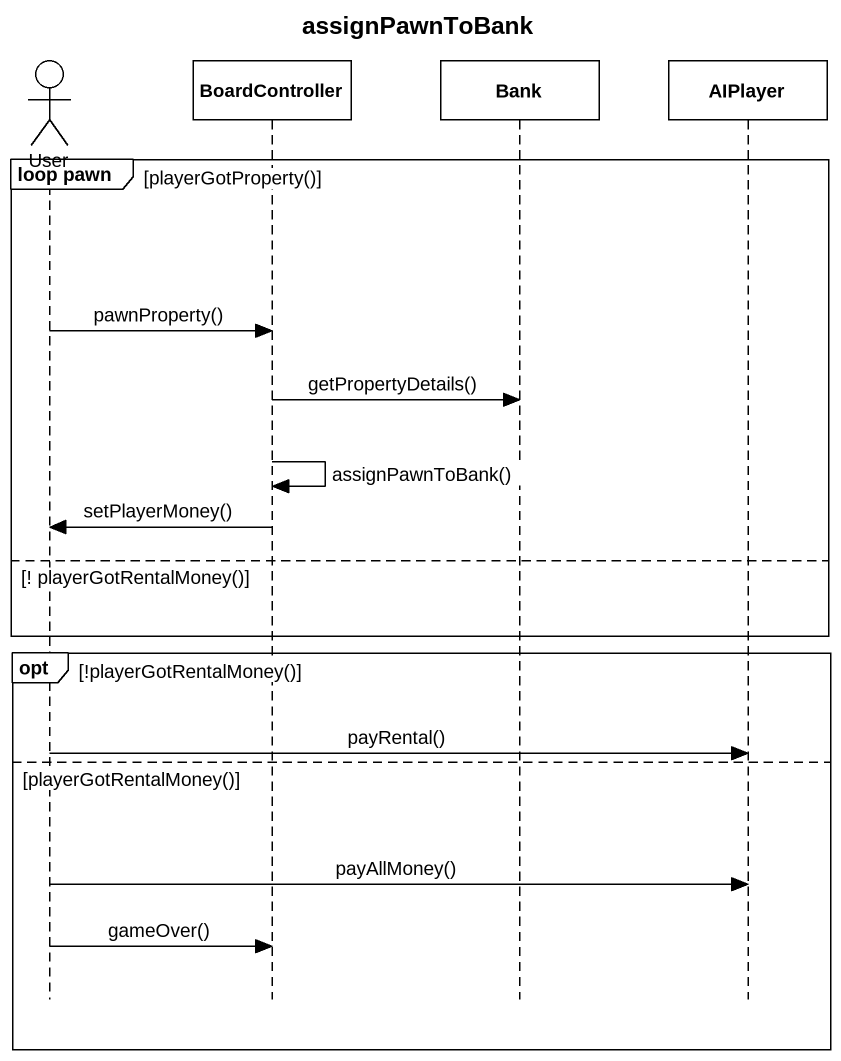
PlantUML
@startuml
title assignPawnToBank
hide footbox
actor User
participant BoardController
participant Bank
participant AIPlayer

group loop pawn [playerGotProperty()]
  User -> BoardController : pawnProperty()
  BoardController -> Bank : getPropertyDetails()
  BoardController -> BoardController : assignPawnToBank()
  BoardController -> User : setPlayerMoney()
else ! playerGotRentalMoney()
end
opt !playerGotRentalMoney()
  User -> AIPlayer : payRental()
else playerGotRentalMoney()
  User -> AIPlayer : payAllMoney()
  User -> BoardController : gameOver()
end
@enduml
